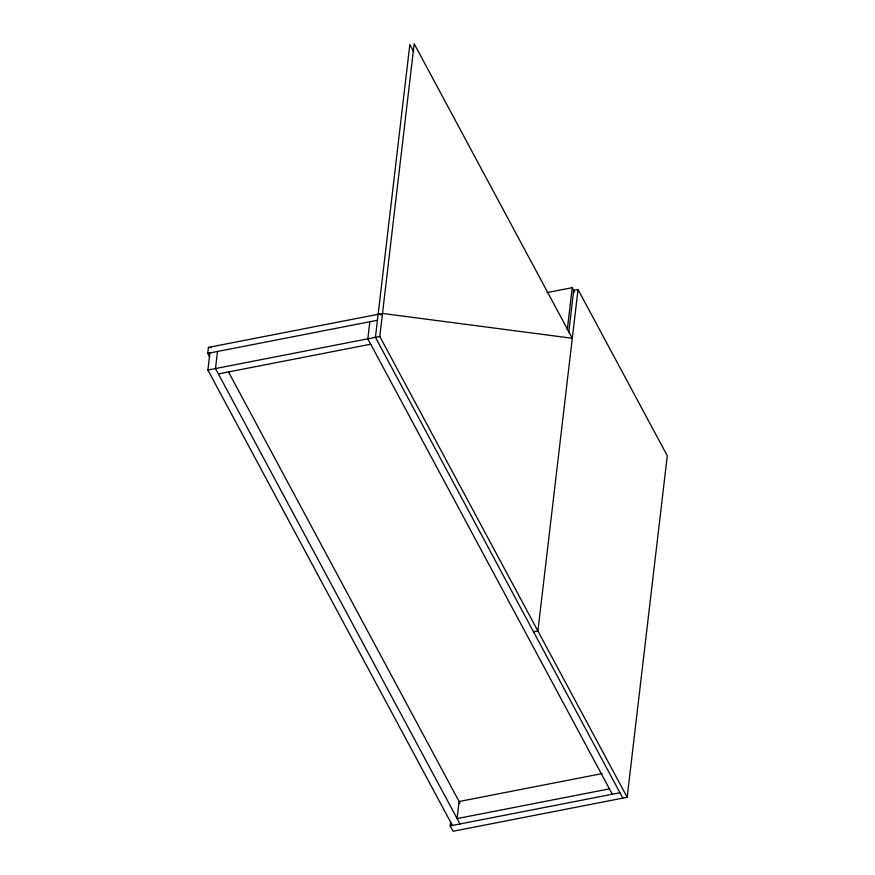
<?xml version="1.0" encoding="UTF-8"?>
<svg xmlns="http://www.w3.org/2000/svg" width="875" height="875" viewBox="0 0 875 875"><rect width="100%" height="100%" fill="white"/><g stroke="black" fill="none" stroke-linecap="round" stroke-linejoin="round"><path stroke-width="1.31" d="M209.65 356.989L207.714 353.38L208.425 347.408L382.495 313.436L572.294 338.275L414.181 43.75L379.794 336.481L627.167 797.278L453.086 831.25L450.198 825.869L450.68 821.811M452.375 825.453L207.889 370.037L209.891 352.953M217.514 351.477L215.502 368.55L459.988 823.966M369.83 321.748L367.828 338.822L612.314 794.237M567.295 329.678L572.228 287.667L546.831 292.622M568.739 332.369L573.672 290.358L578.025 289.505L667.286 455.777L627.167 797.278M578.025 289.505L537.906 631.006L533.553 631.859M207.714 353.38L377.442 320.261M207.889 370.037L379.794 336.481M218.389 373.92L370.716 344.192M602.077 773.609L459.113 801.511L457.1 818.584L609.427 788.867M450.198 825.869L619.927 792.75M378.153 314.289L380.855 314.639M208.425 347.408L211.127 347.758M572.228 287.667L574.536 291.977M413.7 51.811L409.828 44.603L375.441 337.334L622.814 798.131M228.473 371.897L460.064 803.283"/></g></svg>
